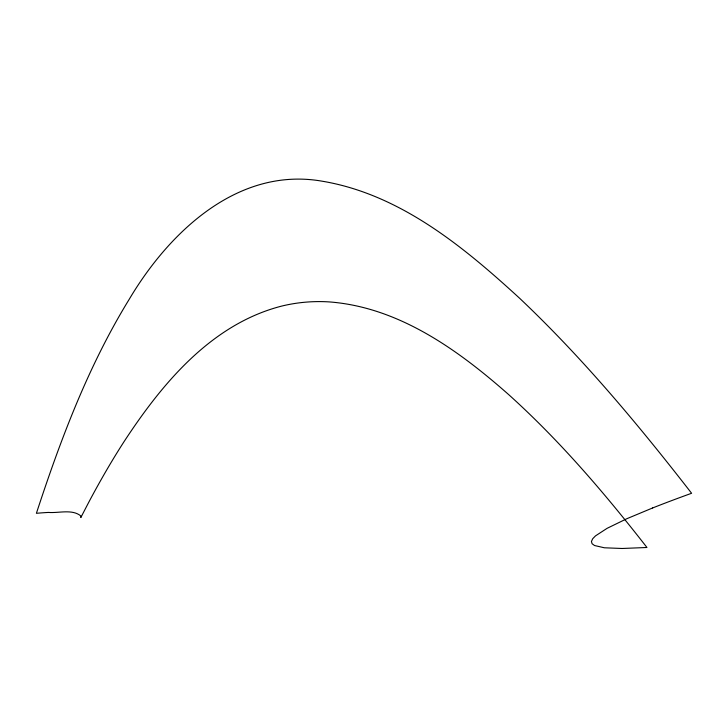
<?xml version="1.0" encoding="UTF-8"?>
<svg xmlns="http://www.w3.org/2000/svg" width="728" height="728" viewBox="0 0 728 728"><rect width="100%" height="100%" fill="white"/><g stroke="black" fill="none" stroke-linecap="round" stroke-linejoin="round"><path stroke-width="1.09" d="M652.634 507.953L626.717 518.773L607.061 528.346L595.495 535.881L592.71 538.738L591.436 541.495L592.101 543.752L594.558 545.527L604.358 547.784L622.094 548.484L646.955 547.483C604.722 493.311 559.914 440.786 508.808 394.722C458.112 349.95 398.671 307.061 329.02 301.892A165.474 155.601 42.3 0 0 281.581 306.115C211.293 324.188 162.062 383.538 123.969 441.769C112.995 458.786 102.794 476.303 93.138 494.094C88.998 501.628 84.257 510.992 80.817 517.544C80.963 517.007 80.954 516.425 80.744 515.897C72.199 508.863 58.64 513.295 48.421 512.43A76.076 14.369 -7.6 0 0 36.4 513.304C60.615 439.33 88.37 365.747 129.275 299.199C168.987 232.287 237.847 166.403 322.249 181.208C400 194.276 463.39 246.656 519.792 298.425C582.773 358.067 638.483 424.852 691.6 493.275A547.875 45.819 -14 0 0 652.652 507.953"/></g></svg>
